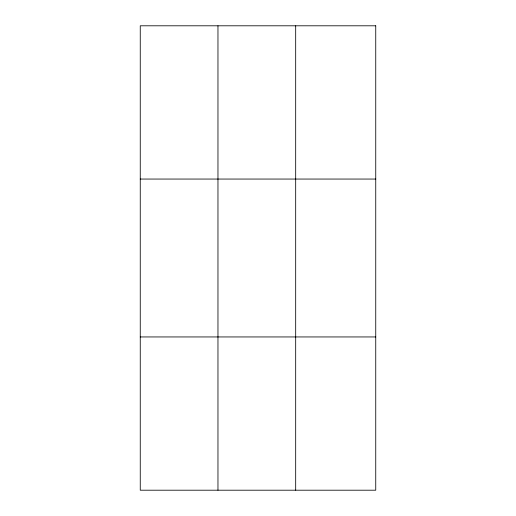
<?xml version="1.0" encoding="UTF-8"?>
<svg xmlns="http://www.w3.org/2000/svg" width="516" height="516" viewBox="0 0 516 516"><rect width="100%" height="100%" fill="white"/><g stroke="black" fill="none" stroke-linecap="round" stroke-linejoin="round"><path stroke-width="0.77" d="M217.965 490.2L217.965 25.8M295.681 490.2L295.681 25.8M140.255 179.052L375.745 179.052M140.255 336.948L375.745 336.948M375.745 25.8L375.745 490.2L140.255 490.2L140.255 25.8L375.745 25.8"/></g></svg>
